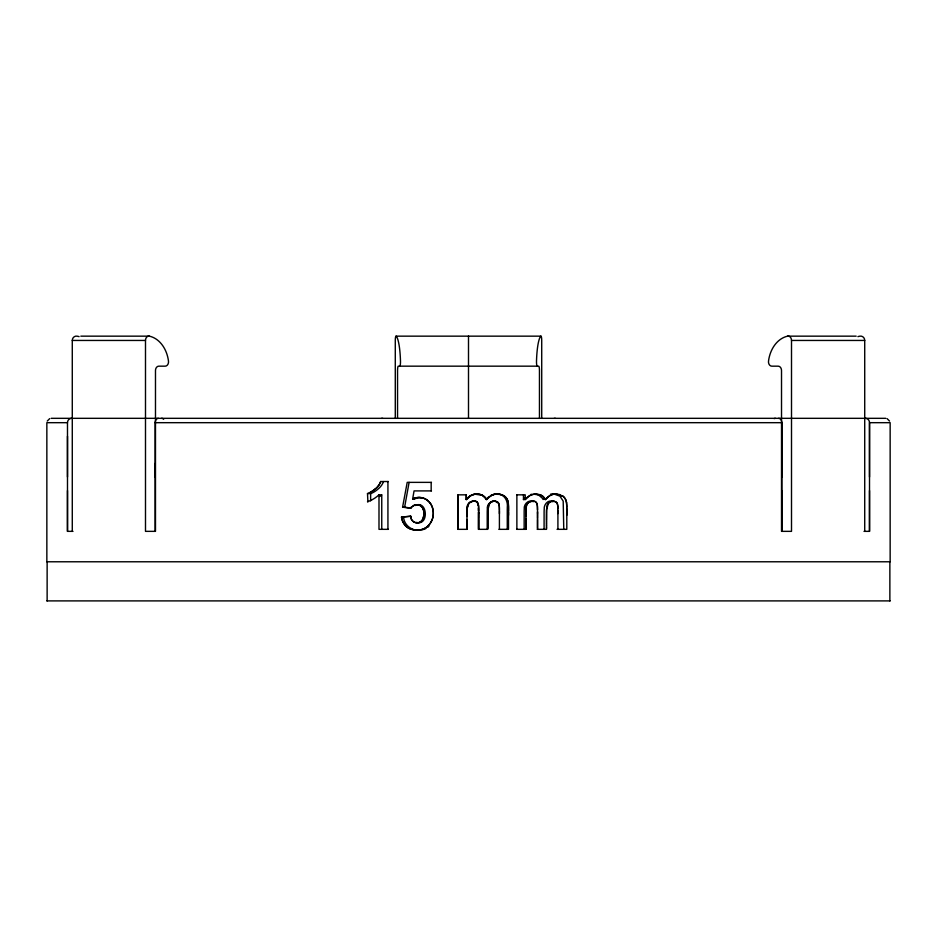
<?xml version="1.0" encoding="UTF-8"?>
<svg xmlns="http://www.w3.org/2000/svg" width="937" height="937" viewBox="0 0 937 937"><rect width="100%" height="100%" fill="white"/><g stroke="black" fill="none" stroke-linecap="round" stroke-linejoin="round"><path stroke-width="1.41" d="M73.004 531.349L67.487 531.349L67.487 422.681A4.345 4.135 -90 0 1 71.622 418.324M72.278 531.349L72.278 340.447A4.345 4.088 -90 0 1 77.045 336.16A30.429 28.59 -90 0 1 79.095 336.617M155.155 477.015L155.155 463.428M466.954 519.473L467.001 529.335L457.83 529.335L457.83 494.841L466.31 494.841L466.31 499.55A17.92 17.92 0 0 1 468.488 497.231M466.954 514.53L466.954 516.51M466.954 513.546L467.013 510.079A34.587 34.587 0 0 1 467.153 508.1C466.076 501.471 477.788 497.699 478.467 505.348A28.215 28.204 89.4 0 1 478.608 507.222L478.69 510.571M478.678 518.477L478.678 512.902M478.655 508.393L478.69 511.262M487.802 528.351L487.802 527.367M487.802 526.395L487.802 525.411M487.802 524.427L487.802 523.443M487.802 522.459L487.802 521.476M487.802 520.492L487.872 510.044A30.031 29.996 -90 0 1 488.048 508.077C487.006 501.154 499.034 497.98 499.222 505.746A23.753 23.694 -90 0 1 499.327 506.858L499.409 509.904M499.409 513.605L499.409 510.642M508.51 515.315L508.51 511.918M508.51 511.063L508.51 506.823A34.037 33.884 -90 0 0 508.346 503.427L507.842 500.92A7.976 7.941 -89.4 0 0 507.421 499.796L506.788 498.648A9.136 9.101 -87.1 0 0 504.118 495.907L499.808 494.267L494.326 494.232M524.158 529.335L524.158 511.696A48.63 48.174 -90 0 1 524.251 509.072C523.572 504.223 528.667 499.105 533.364 501.693M516.685 529.335L525.926 529.335L525.926 528.351M525.926 527.367L525.926 526.383M525.926 525.388L525.926 518.477M525.926 514.53L525.926 516.51M525.926 529.335L525.985 510.079A34.587 34.259 -90 0 1 526.125 508.1C525.025 501.506 536.667 497.688 537.311 505.348A28.215 27.817 89.9 0 1 537.44 507.222L537.522 509.88M537.522 528.351L537.522 519.473M537.522 518.477L537.522 512.902M537.522 511.614L537.475 507.713A30.616 30.207 90 0 0 537.323 505.348L537.018 503.872A4.872 4.814 -89.6 0 0 536.585 502.911A3.654 3.607 -88 0 0 535.004 501.436L533.516 501.072M541.715 418.324L541.715 340.447A4.345 0.75 -90 0 0 540.836 336.16L396.164 336.16A4.345 0.75 -90 0 0 395.285 340.447L395.285 418.324M546.505 528.351L546.505 527.367M546.505 526.395L546.505 525.411M546.505 524.427L546.505 523.443M546.505 522.459L546.505 521.476M546.505 520.492L546.576 510.044A30.031 29.515 -90 0 1 546.751 508.077C545.674 501.19 557.585 497.992 557.726 505.746A23.753 23.226 -90 0 1 557.831 506.858L557.902 508.662M557.913 513.605L557.913 510.642M557.913 510.454L557.913 529.335M566.803 515.315L566.803 511.918M566.803 511.063L566.803 506.823A30.991 30.148 -90 0 0 566.545 502.583M864.722 531.349L864.722 340.447A4.345 4.088 90 0 0 859.955 336.16A30.429 28.59 90 0 0 857.905 336.617M863.996 531.349L869.513 531.349L869.513 422.681A4.345 4.135 90 0 0 865.378 418.324M478.69 511.719L478.678 529.335M487.802 513.171L487.814 512.234A49.72 49.673 -89.9 0 1 487.884 509.693L489.653 503.497A5.856 5.845 -85.6 0 1 490.742 502.384M507.268 508.51L507.268 529.335M508.51 507.667L508.51 529.335L498.929 529.335M537.533 511.719L537.522 529.335M546.505 513.171L546.517 512.234A49.72 48.865 -90 0 1 546.587 509.693L548.321 503.497A5.856 5.739 -88.7 0 1 549.398 502.384M566.803 508.522L566.803 529.335L557.046 529.335M478.374 512.176L478.362 529.335L487.802 529.335L487.802 513.605M478.678 513.089L478.69 511.942M537.522 513.089L537.522 511.942M466.954 512.668L466.966 511.707A47.248 47.248 0 0 1 467.059 509.084L468.441 503.872A6.208 6.208 0 0 1 470.526 501.916L474.298 501.049M431.465 490.906L414.06 490.906L412.643 498.999L414.377 498.999L414.541 497.992M431.465 482.368L407.208 482.368L402.582 507.151L404.62 507.151L409.106 482.368M526.453 506.121L526.032 509.084A47.248 46.803 -90 0 0 525.938 511.707L525.926 513.546M467.622 505.699L467.106 509.072A48.63 48.63 0 0 0 467.013 511.696L467.001 514.53M526.559 505.699L527.402 503.872A6.208 6.137 -88.2 0 1 529.464 501.916L533.188 501.049M47.237 421.076L49.684 418.628M378.501 485.612L378.841 485.155A15.332 14.969 -89.5 0 0 380.691 481.524L388.398 481.524M566.522 502.583L566.159 500.92A7.976 7.765 -89.7 0 0 565.737 499.796L565.128 498.648A9.077 8.843 -88.9 0 0 563.196 496.411L559.108 494.431L553.744 494.232A11.56 11.314 -82.8 0 0 551.378 494.912A12.919 12.638 -84.2 0 0 549.129 496.118L546.564 498.285A20.286 19.864 -85.8 0 0 545.463 499.55C541.481 491.702 529.745 492.862 525.224 499.55L523.467 499.55L525.2 497.641M487.545 497.992L486.174 499.55L490.461 496.118A12.919 12.884 -72.5 0 1 492.757 494.912A11.56 11.537 -68.9 0 1 495.169 494.232L500.639 494.431A11.642 11.619 -70.6 0 1 501.845 494.783L502.63 495.087A9.815 9.792 -78.8 0 1 504.106 495.907A9.593 9.557 90 0 1 508.123 502.162L508.51 507.245M534.535 494.08C539.536 493.284 541.504 499.526 545.463 499.55L546.564 498.285M466.239 494.841L466.239 499.55C470.842 492.839 482.684 491.726 486.736 499.55L488.47 497.688A13.235 13.2 -62.4 0 1 498.109 493.94M466.239 499.55L470.807 495.638A12.474 12.474 -35.6 0 1 475.047 494.197L482.496 495.298L486.736 499.55M487.849 497.699L488.458 497.137M428.877 526.371L427.951 527.156M375.339 488.938A19.372 18.857 -87.2 0 0 378.536 485.647A19.115 18.611 -87.5 0 1 375.339 488.95L374.917 489.278A31.717 30.652 -80.7 0 1 371.602 491.574A27.161 26.318 -84.2 0 1 370.092 492.487L367.503 493.576L367.901 501.857M404.737 524.966A14.453 14.313 -86.5 0 0 412.514 529.639C418.663 531.174 425.878 529.452 429.685 524.123A18.108 18.014 -86.1 0 0 431.629 520.937A16.667 16.597 -88.8 0 0 432.835 517.447C434.862 509.494 430.692 499.761 422.212 497.852A14.816 14.699 74.9 0 0 418.382 497.488A13.586 13.493 75.2 0 0 413.135 498.777L412.643 498.999M425.105 528.175L426.159 527.519A16.679 16.561 -80.9 0 0 431.289 521.476A16.889 16.819 -88.3 0 0 433.058 516.252A18.986 18.916 -89.8 0 0 433.269 513.792L433.269 512.539A16.913 16.866 -89.9 0 0 431.032 504.27M490.484 495.673L491.211 495.275M414.377 498.999L418.488 497.617L423.055 497.723M369.565 492.721L370.08 492.464A26.611 25.732 -81.2 0 0 371.614 491.597A32.385 31.272 -80.2 0 0 375.327 488.915M425.925 528.48L424.824 528.995M415.114 505.523C427.717 499.444 429.193 526.219 416.426 522.377M491.609 495.087L493.94 494.303M416.403 522.799C420.631 523.42 423.735 519.344 423.84 515.467A17.264 17.159 89.9 0 0 423.758 510.993L422.376 507.491L419.753 505.312A6.395 6.348 83.5 0 0 418.616 504.938A7.426 7.379 81.4 0 0 417.726 504.785A8.972 8.901 80.4 0 0 417.035 504.75A8.316 8.257 80.9 0 0 415.887 504.809A8.292 8.234 81.9 0 0 414.377 505.137L409.914 508.229L402.582 507.151M414.377 505.137L409.914 508.229L410.933 508.229M424.274 529.206L421.966 529.85M530.881 494.408L531.595 494.256M413.732 529.897L409.645 528.679A13.879 13.75 -82.1 0 1 407.536 527.484A14.137 13.996 -85.5 0 1 404.772 524.943L402.816 521.827L401.493 517.095L410.652 516.322M420.186 530.096C412.221 531.279 404.034 525.341 403.566 517.095M80.828 336.16L149.381 336.16A30.429 23.308 90 0 1 168.484 361.096A4.345 3.326 90 0 1 165.193 366.168L158.821 366.168A4.345 3.326 90 0 0 155.483 370.513L155.483 531.349L145.493 531.349L145.493 340.447A4.345 3.326 90 0 1 149.381 336.16M787.619 336.16A4.345 3.326 -90 0 1 791.507 340.447L791.507 531.349L781.517 531.349L781.517 370.513A4.345 3.326 -90 0 0 778.178 366.168L771.807 366.168A4.345 3.326 -90 0 1 768.516 361.096A30.429 23.308 -90 0 1 787.619 336.16L856.172 336.16M72.278 340.447L145.493 340.447M791.507 340.447L864.722 340.447M51.207 418.324L885.793 418.324M67.487 422.681L46.85 422.681L46.85 561.778L890.15 561.778L890.15 422.681L869.513 422.681L869.513 477.015M155.155 531.349L155.155 422.681L781.845 422.681L781.845 531.349L781.845 490.59M367.503 493.576L370.63 493.576L370.63 500.827M516.685 494.841L525.224 494.841L525.224 499.55L529.733 495.638A12.474 12.31 -80.2 0 1 533.938 494.197L541.293 495.298A9.616 9.475 -85.8 0 1 543.062 496.516L545.463 499.55M410.828 516.146L401.493 517.095L401.985 519.531A15.332 15.144 -89.4 0 0 402.816 521.827L404.761 524.943M388.398 529.335L378.993 529.335L378.993 494.935L381.757 494.935L381.757 529.335M537.252 529.335L546.505 529.335L546.505 513.605M46.85 600.898L890.15 600.898M556.625 494.08L563.196 496.411M554.317 494.115L559.939 496.153L563.196 501.131L563.769 529.335M474.626 501.072L476.125 501.447A3.654 3.654 0 0 1 477.729 502.923A4.872 4.872 0 0 1 478.163 503.86L478.479 505.418A30.616 30.605 89.9 0 1 478.631 507.713M498.027 494.15C504.902 494.361 508.147 501.635 507.268 507.667M404.62 507.151L410.828 508.088M414.47 522.237L413.311 521.522A7.027 6.969 -87.4 0 1 411.495 519.414L410.488 516.146L410.746 517.517A8.41 8.328 -89.3 0 0 411.191 518.805A7.109 7.051 -86.6 0 0 413.299 521.522A6.489 6.43 -85.6 0 0 414.47 522.237A6.36 6.301 -82.6 0 0 417.797 522.811M553.053 501.74C548.368 499.046 543.647 504.539 544.221 509.166A47.846 47.026 -90 0 0 544.104 512.223L544.092 529.335M887.093 418.628L889.541 421.076M427.682 500.592L429.041 501.845A15.179 15.097 84.9 0 1 430.235 503.263L430.938 504.317M497.383 502.747C493.26 498.062 486.385 503.895 487.334 509.166A47.846 47.799 -89.9 0 0 487.217 512.223L487.205 529.335M478.175 505.418L477.765 503.591A4.123 4.123 0 0 0 476.921 502.185M478.338 508.041L478.374 511.028M499.409 509.154L499.398 508.522A27.712 27.642 -90 0 0 499.163 505.16L498.707 503.462A3.455 3.443 -87.8 0 0 497.98 502.361L495.076 501.061A6.348 6.325 -75.4 0 0 494.15 501.061A6.348 6.336 -81.1 0 0 490.754 502.396M566.803 507.245L566.452 502.162A9.593 9.335 90 0 0 563.219 496.387M549.41 502.396A6.348 6.219 -87.3 0 1 552.748 501.049A6.348 6.208 -85.4 0 1 553.662 501.061L556.508 502.361A3.455 3.385 -89.3 0 1 557.222 503.462L557.644 505.16A27.712 27.091 -90 0 1 557.89 508.404L557.913 510.068M499.409 509.646L499.409 529.335M478.678 519.473L478.678 528.351M466.954 523.42L466.954 524.404M889.869 561.778L889.869 600.898M869.513 490.59L869.513 531.349M781.845 477.015L781.845 422.681A4.345 3.233 90 0 0 778.624 418.324M539.454 418.324L539.454 370.513A4.345 0.75 -90 0 0 538.693 366.168L398.295 366.168A4.345 0.75 -90 0 0 397.546 370.513L397.546 418.324M523.467 494.841L523.467 499.55M516.873 494.841L516.873 529.335M468.5 336.114L468.5 418.324M467.001 513.113L466.954 529.335M458.158 494.841L458.158 529.335M431.172 482.368L431.172 490.906M387.93 481.524L387.93 529.335M67.487 436.255L67.487 477.015M67.487 490.59L67.487 531.349M47.131 561.778L47.131 600.898M155.155 422.681A4.345 3.233 90 0 1 158.376 418.324M161.609 418.324A4.345 3.233 90 0 1 163.647 419.296M774.196 418.628A4.345 3.233 -90 0 1 775.379 418.324M396.164 336.16A30.429 5.282 -90 0 1 400.486 361.096A4.345 0.75 -90 0 1 399.748 366.168M540.836 336.16A30.429 5.282 -90 0 0 536.503 361.096A4.345 0.75 -90 0 0 537.252 366.168M425.164 528.316A17.967 17.803 -67.1 0 1 413.767 529.733M412.643 498.999A14.125 14.032 82.1 0 1 427.764 500.487M415.887 504.82A8.105 8.046 82.7 0 1 418.616 504.926A6.231 6.184 83.5 0 1 419.753 505.312A6.36 6.313 85.3 0 1 421.955 506.952L422.376 507.491A7.355 7.297 88.4 0 1 423.325 509.318A9.745 9.686 89.8 0 1 423.676 510.653L423.934 513.429A19.9 19.794 90 0 1 423.84 515.467L422.353 520.035A6.887 6.84 -88.1 0 1 421.463 521.089L420.936 521.534A6.184 6.149 -86 0 1 419.155 522.518A6.114 6.067 -83.7 0 1 414.587 522.237M378.923 494.865A31.741 30.57 -75.3 0 1 367.48 501.752M380.691 481.524A15.226 14.875 -89.5 0 1 378.841 485.155M546.576 498.297A13.551 13.247 -80.2 0 1 556.625 493.869M381.699 494.865A30.57 29.434 -75.7 0 1 379.825 496.551M383.538 481.583A17.311 16.913 -89.6 0 1 378.208 488.915A25.955 25.123 -82.2 0 1 370.665 493.658M467.961 505.769A6.102 6.102 0 0 1 477.12 501.845M486.444 499.398A11.033 11.021 -84.6 0 0 475.809 493.975A12.509 12.497 -33.7 0 0 468.933 496.879M543.062 499.55A13.446 13.141 -79.4 0 1 544.092 498.238M550.476 494.244A13.446 13.141 -79.4 0 1 554.329 493.787M381.734 418.324A4.345 0.902 -90 0 0 381.652 418.347M382.718 418.347A4.345 0.902 -90 0 0 382.636 418.324M555.348 418.347A4.345 0.902 90 0 0 555.266 418.324M554.353 418.324A4.345 0.902 -90 0 0 554.282 418.347"/></g></svg>
